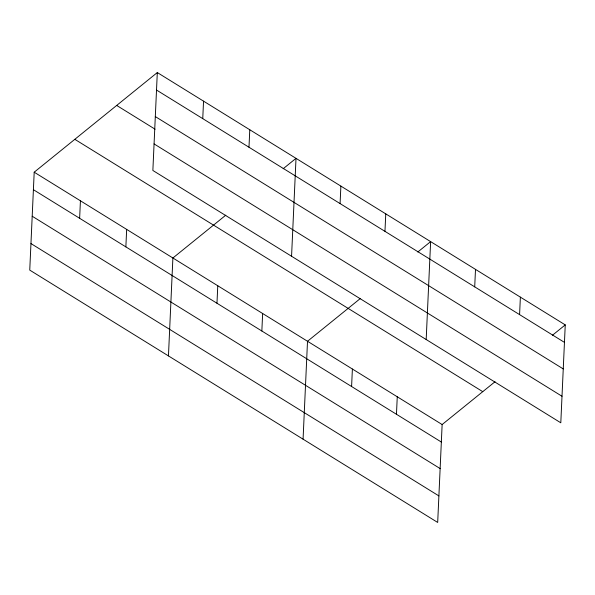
<?xml version="1.0" encoding="UTF-8"?>
<svg xmlns="http://www.w3.org/2000/svg" width="595" height="595" viewBox="0 0 595 595"><rect width="100%" height="100%" fill="white"/><g stroke="black" fill="none" stroke-linecap="round" stroke-linejoin="round"><path stroke-width="0.89" d="M157.311 72.553L152.863 170.46L560.802 422.8L565.25 324.892L157.311 72.553L34.198 172.2L29.75 270.108L437.689 522.447L442.137 424.54L495.033 381.73M79.633 218.291L80.429 200.805M125.865 246.888L126.661 229.402M168.452 355.907L172.892 257.999L225.795 215.182M202.754 118.636L203.542 101.15M216.974 303.242L217.77 285.756M248.985 147.233L249.781 129.747M261.845 330.999L262.64 313.513M291.565 256.252L296.012 158.344L283.183 168.727M303.071 439.177L307.511 341.27L360.414 298.452M340.087 203.594L340.883 186.101M351.593 386.519L352.389 369.026M384.965 231.351L385.761 213.858M396.463 414.276L397.259 396.783M426.184 339.522L430.631 241.615L417.802 252.005M474.706 286.864L475.502 269.371M519.584 314.621L520.38 297.136M552.42 335.275L565.25 324.892M156.515 90.038L564.454 342.378M155.31 116.575L563.249 368.915M116.687 105.434L155.079 129.189M154.068 143.916L562.007 396.255M74.821 139.319L482.761 391.659M34.198 172.2L442.137 424.54M33.402 189.693L441.341 442.033M32.197 216.23L440.136 468.57M30.955 243.571L438.894 495.91"/></g></svg>
